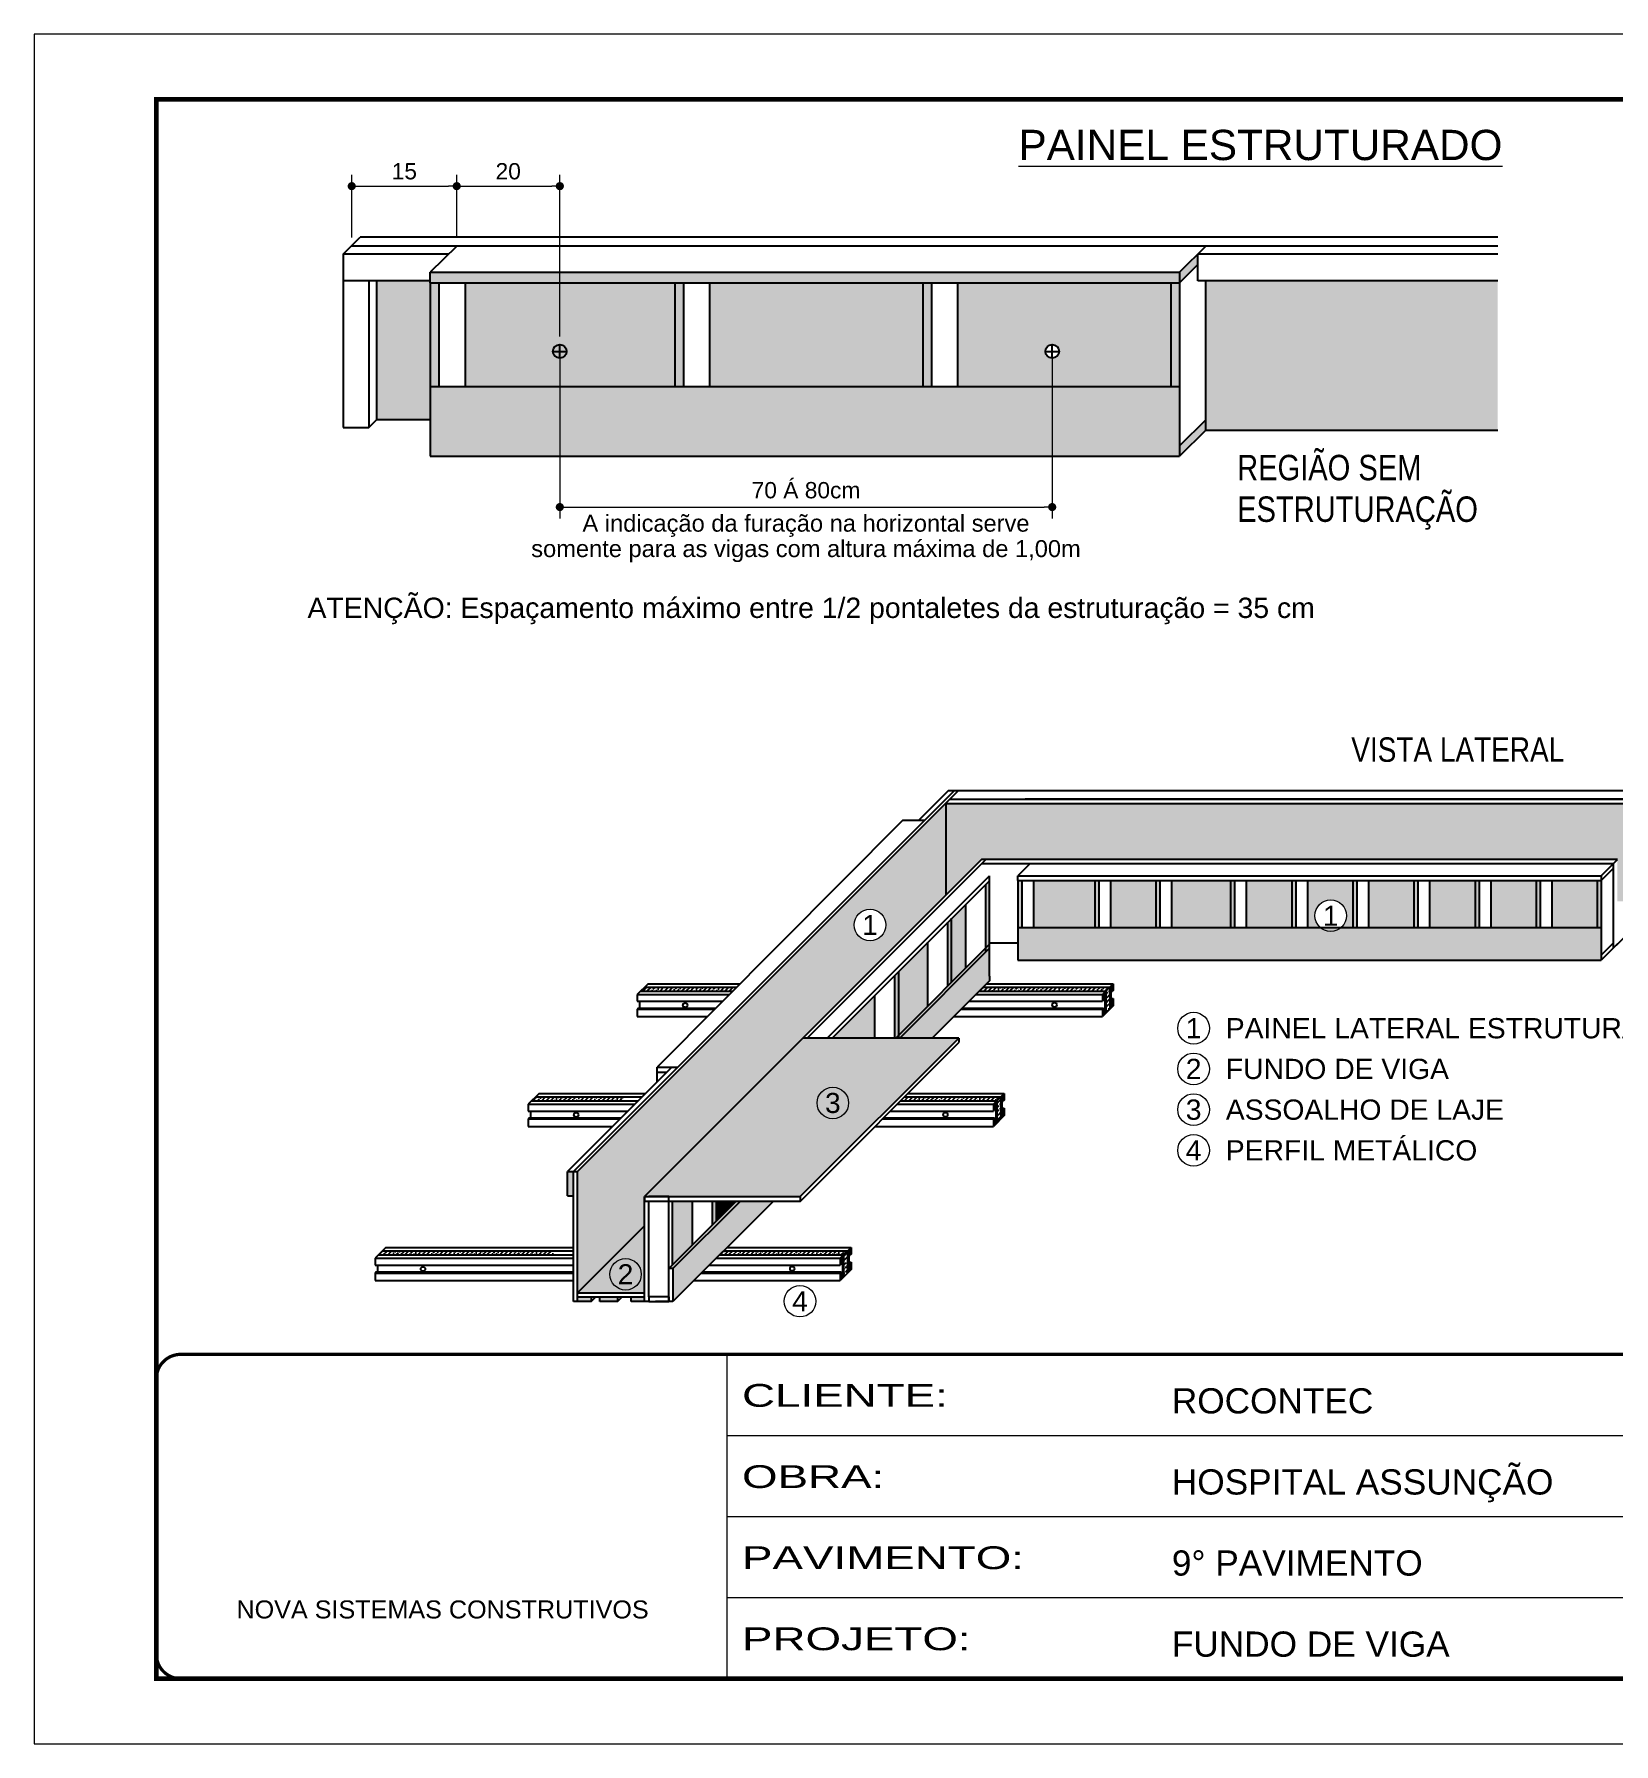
# Model space of a CAD drawing. Header units: millimetres. Extents: x 1513 to 7766, y 443 to 2642.
# Drawn here: x 6268 to 7238, y 1592 to 2642 of the extents above; entities that cross this region are included whole.
import ezdxf
from ezdxf.enums import TextEntityAlignment as Align

# ---------------------------------------------------------------- set-up
doc = ezdxf.new("R2010")
doc.units = ezdxf.units.MM
doc.linetypes.add('CONTINUO', pattern=[0])
doc.linetypes.add('DASHED', pattern=[0.75, 0.5, -0.25])
for name, color, linetype, lineweight in [('CARIMBO', 255, 'Continuous', 9), ('Demarcação 1', 251, 'Continuous', 9), ('Folhas', 255, 'Continuous', 9), ('SARRAFO DE PRESSAO', 251, 'DASHED', 9)]:
    doc.layers.add(name, color=color, linetype=linetype, lineweight=lineweight)
doc.layers.add('COTA', color=241, linetype='Continuous')
doc.layers.add('Demarcação 2', color=7, linetype='Continuous', lineweight=9, true_color=0xe0e0e0)
doc.styles.add('ARIAL', font='arial.ttf')
doc.styles.add('CESAR1', font='arial.ttf', dxfattribs={"oblique": 15})
doc.styles.get("Standard").update_dxf_attribs({"font": 'arial.ttf'})
doc.styles.add('Tecnologia', font='')
doc.styles.add('texto', font='ARIALN.TTF')
doc.styles.get('Tecnologia').set_extended_font_data('Forgotten Futurist')
doc.dimstyles.new('1x', dxfattribs={"dimtxt": 10, "dimasz": 5, "dimexe": 7, "dimexo": 5, "dimgap": 4, "dimtad": 1, "dimdec": 1, "dimdsep": 46, "dimtxsty": 'Standard', "dimblk": 'DOT', "dimcen": 0.09, "dimclrd": 4, "dimclre": 4, "dimclrt": 2, "dimadec": 0, "dimazin": 2, "dimtfac": 1, "dimtdec": 1, "dimtmove": 0, "dimatfit": 3, "dimldrblk": 'DOT', "dimfxl": 1, "dimtolj": 1, "dimtzin": 0, "dimlwd": 9, "dimlwe": 9, "dimarcsym": 0})
pattern_1 = [(45, (4060.0731, 50281.017), (0.99436891, 3.64601934), [4.6875, -0.9375, 0, -0.9375])]

# ---------------------------------------------------------------- blocks, each defined once
blk = doc.blocks.new('9999999999')
at = {"color": 30, "linetype": 'CONTINUO'}
for p, q in [((98564.6, 34230.2), (98564.6, 34429.4)), ((98564.6, 34379.6), (99584, 34379.6)), ((98564.6, 34329.8), (99488, 34329.8)), ((98564.6, 34280), (99488, 34280))]:
    blk.add_line(p, q, dxfattribs=at)
at = {"color": 30, "linetype": 'CONTINUO', "const_width": 2}
blk.add_lwpolyline([(99584, 34230.2), (99584, 34414.4, 0.414214), (99569, 34429.4), (98229, 34429.4, 0.414214), (98214, 34414.4), (98214, 34245.2, 0.414214), (98229, 34230.2), (99584, 34230.2)], format="xyb", dxfattribs=at)
at = {"layer": 'Folhas'}
blk.add_lwpolyline([(98139, 34190.2), (99624, 34190.2), (99624, 35240.2), (98139, 35240.2)], close=True, dxfattribs=at)
at = {"layer": 'Folhas', "color": 30, "const_width": 3}
blk.add_lwpolyline([(98214, 34230.2), (99584, 34230.2), (99584, 35200.2), (98214, 35200.2)], close=True, dxfattribs=at)
at = {"color": 7, "linetype": 'Continuous', "ltscale": 5, "style": 'ARIAL'}
for s, height, p in [('ROCONTEC', 15.48, (98837.7, 34393.1)), ('HOSPITAL ASSUNÇÃO', 15.483, (98837.7, 34343.3)), ('9° PAVIMENTO', 15.483, (98837.7, 34293.5)), ('NOVA SISTEMAS CONSTRUTIVOS', 11.059, (98263.2, 34267.2)), ('FUNDO DE VIGA', 15.483, (98837.7, 34243.7))]:
    blk.add_text(s, height=height, dxfattribs=at).set_placement(p)
at = {"layer": 'Folhas', "color": 7, "style": 'Tecnologia', "width": 1.5}
for s, p in [('CLIENTE:', (98573.7, 34397.2)), ('OBRA:', (98573.7, 34347.3)), ('PAVIMENTO:', (98573.7, 34297.5)), ('PROJETO:', (98573.7, 34247.7))]:
    blk.add_text(s, height=14, dxfattribs=at).set_placement(p)
blk = doc.blocks.new('_Dot')
at = {"color": 0, "linetype": 'ByBlock', "lineweight": -2}
blk.add_line((-0.5, 0), (-1, 0), dxfattribs=at)
at = {"color": 0, "linetype": 'ByBlock', "const_width": 0.5}
blk.add_lwpolyline([(-0.25, 0, 1), (0.25, 0, 1)], format="xyb", close=True, dxfattribs=at)
blk = doc.blocks.new('*D52')
at = {"layer": 'COTA', "color": 4, "lineweight": 9, "transparency": 16777216}
for p, q in [((6462.6, 2516.9), (6462.6, 2555.4)), ((6527.1, 2516.6), (6527.1, 2555.4)), ((6467.6, 2548.4), (6522.1, 2548.4))]:
    blk.add_line(p, q, dxfattribs=at)
at = {"layer": 'Defpoints', "color": 0, "transparency": 16777216}
for p in [(6527.1, 2548.4), (6462.6, 2511.9), (6527.1, 2511.6)]:
    blk.add_point(p, dxfattribs=at)
at = {"layer": 'COTA', "color": 4, "lineweight": 9, "transparency": 16777216, "xscale": 5, "yscale": 5, "zscale": 5, "rotation": 180}
blk.add_blockref('_Dot', (6462.6, 2548.4), dxfattribs=at)
at = {"layer": 'COTA', "color": 4, "lineweight": 9, "transparency": 16777216, "xscale": 5, "yscale": 5, "zscale": 5}
blk.add_blockref('_Dot', (6527.1, 2548.4), dxfattribs=at)
at = {"layer": 'COTA', "color": 2, "transparency": 16777216, "insert": (6494.9, 2557.5), "char_height": 10, "attachment_point": 5}
blk.add_mtext('\\A1;15', dxfattribs=at)
blk = doc.blocks.new('*D53')
at = {"layer": 'COTA', "color": 4, "lineweight": 9, "transparency": 16777216}
for p, q in [((6527.1, 2516.6), (6527.1, 2555.4)), ((6590.4, 2456.1), (6590.4, 2555.4)), ((6532.1, 2548.4), (6585.4, 2548.4))]:
    blk.add_line(p, q, dxfattribs=at)
at = {"layer": 'Defpoints', "color": 0, "transparency": 16777216}
for p in [(6590.4, 2548.4), (6527.1, 2511.6), (6590.4, 2451.1)]:
    blk.add_point(p, dxfattribs=at)
at = {"layer": 'COTA', "color": 4, "lineweight": 9, "transparency": 16777216, "xscale": 5, "yscale": 5, "zscale": 5, "rotation": 180}
blk.add_blockref('_Dot', (6527.1, 2548.4), dxfattribs=at)
at = {"layer": 'COTA', "color": 4, "lineweight": 9, "transparency": 16777216, "xscale": 5, "yscale": 5, "zscale": 5}
blk.add_blockref('_Dot', (6590.4, 2548.4), dxfattribs=at)
at = {"layer": 'COTA', "color": 2, "transparency": 16777216, "insert": (6558.7, 2557.5), "char_height": 10, "attachment_point": 5}
blk.add_mtext('\\A1;20', dxfattribs=at)
blk = doc.blocks.new('*D54')
at = {"layer": 'COTA', "color": 4, "lineweight": 9, "transparency": 16777216}
for p, q in [((6590.4, 2446.1), (6590.4, 2344.3)), ((6892.8, 2446.1), (6892.8, 2344.3)), ((6595.4, 2351.3), (6887.8, 2351.3))]:
    blk.add_line(p, q, dxfattribs=at)
at = {"layer": 'Defpoints', "color": 0, "transparency": 16777216}
for p in [(6590.4, 2451.1), (6892.8, 2451.1), (6892.8, 2351.3)]:
    blk.add_point(p, dxfattribs=at)
at = {"layer": 'COTA', "color": 4, "lineweight": 9, "transparency": 16777216, "xscale": 5, "yscale": 5, "zscale": 5, "rotation": 180}
blk.add_blockref('_Dot', (6590.4, 2351.3), dxfattribs=at)
at = {"layer": 'COTA', "color": 4, "lineweight": 9, "transparency": 16777216, "xscale": 5, "yscale": 5, "zscale": 5}
blk.add_blockref('_Dot', (6892.8, 2351.3), dxfattribs=at)
at = {"layer": 'COTA', "color": 2, "transparency": 16777216, "insert": (6741.6, 2361.6), "char_height": 10, "attachment_point": 5}
blk.add_mtext('\\A1;70 Á 80cm', dxfattribs=at)

msp = doc.modelspace()

# ---------------------------------------------------------------- hatches: boundary and pattern name
for points in [[(6982.26, 2500.35), (6982.26, 2506.72), (6970.91, 2495.47), (6970.91, 2489.09)], [(6813.31, 2425.38), (6818.64, 2425.38), (6818.64, 2489.09), (6813.31, 2489.09)], [(6598.77, 1943.21), (6595.11, 1943.21), (6595.11, 1928.35), (6598.77, 1928.35)]]:
    msp.add_hatch(color=256).paths.add_polyline_path(points)
at = {"linetype": 'ByBlock', "ltscale": 2}
for points in [[(6510.74, 2425.38), (6516.07, 2425.38), (6516.07, 2488.98), (6510.75, 2488.98)], [(6970.91, 2495.47), (6510.86, 2495.47), (6510.86, 2489.09), (6970.91, 2489.09)], [(6660.93, 2425.38), (6666.25, 2425.38), (6666.25, 2488.98), (6660.93, 2488.98)], [(6851.88, 2077.89), (6854.23, 2080.24), (6854.23, 2121.68), (6851.88, 2119.33)], [(6871.53, 2093.12), (6873.97, 2093.12), (6873.97, 2121.84), (6871.53, 2121.84)], [(6918.8, 2093.12), (6921.24, 2093.12), (6921.24, 2121.84), (6918.8, 2121.84)], [(6956.34, 2093.12), (6958.78, 2093.12), (6958.78, 2121.84), (6956.34, 2121.84)], [(7002.27, 2093.12), (7004.71, 2093.12), (7004.71, 2121.84), (7002.27, 2121.84)], [(7039.8, 2093.12), (7042.24, 2093.12), (7042.24, 2121.84), (7039.8, 2121.84)], [(7077.34, 2093.12), (7079.78, 2093.12), (7079.78, 2121.84), (7077.34, 2121.84)], [(7114.87, 2093.12), (7117.31, 2093.12), (7117.31, 2121.84), (7114.87, 2121.84)], [(7152.4, 2093.12), (7154.84, 2093.12), (7154.84, 2121.84), (7152.4, 2121.84)], [(7189.94, 2093.12), (7192.38, 2093.12), (7192.38, 2121.84), (7189.94, 2121.84)], [(7227.47, 2093.12), (7229.91, 2093.12), (7229.91, 2121.84), (7227.47, 2121.84)], [(6828.54, 2057.02), (6830.89, 2059.38), (6830.89, 2098.67), (6828.54, 2096.32)], [(6851.98, 2077.99), (6851.98, 2080.47), (6798.59, 2027.07), (6798.59, 2025.19), (6799.18, 2025.19)], [(6798.48, 2065.93), (6796.13, 2063.58), (6796.13, 2025.08), (6798.48, 2025.08)], [(6701.32, 1925.06), (6698.75, 1925.06), (6657.29, 1883.6), (6659.86, 1883.6)], [(6684.11, 1910.41), (6686.46, 1912.77), (6686.46, 1924.95), (6684.11, 1924.95)]]:
    msp.add_hatch(color=256, dxfattribs=at).paths.add_polyline_path(points)
h = msp.add_hatch(color=256)
h.paths.add_polyline_path([(6970.91, 2388.84), (6970.91, 2382.46), (6987.14, 2398.55), (6987.14, 2404.93)])
h.paths.add_polyline_path([(6965.59, 2425.38), (6970.91, 2425.38), (6970.91, 2489.09), (6965.59, 2489.09)])
at = {"linetype": 'Continuous', "ltscale": 1.5}
h = msp.add_hatch(dxfattribs=at)
h.set_pattern_fill('ANSI36', color=256, scale=15, style=0)
h.set_pattern_definition(pattern_1)
h.paths.add_polyline_path([(6642.54, 2056.51), (6640.04, 2054), (6696.6, 2054), (6699.09, 2056.51)])
h = msp.add_hatch(dxfattribs=at)
h.set_pattern_fill('ANSI36', color=256, scale=15, style=0)
h.set_pattern_definition(pattern_1)
h.paths.add_polyline_path([(6928.23, 2056.51), (6850.5, 2056.51), (6847.99, 2054), (6925.72, 2054)])
h.paths.add_polyline_path([(6928.23, 2056.51), (6925.72, 2054), (6925.72, 2040.39), (6928.23, 2042.89)])
h = msp.add_hatch(dxfattribs=at)
h.set_pattern_fill('ANSI36', color=256, scale=15, style=0)
h.set_pattern_definition(pattern_1)
h.paths.add_polyline_path([(6575.56, 1989.14), (6573.06, 1986.63), (6629.62, 1986.63), (6632.11, 1989.14)])
h = msp.add_hatch(dxfattribs=at)
h.set_pattern_fill('ANSI36', color=256, scale=15, style=0)
h.set_pattern_definition(pattern_1)
h.paths.add_polyline_path([(6861.25, 1989.14), (6858.75, 1986.63), (6858.75, 1973.02), (6861.25, 1975.52)])
h.paths.add_polyline_path([(6802.25, 1989.14), (6799.74, 1986.63), (6858.75, 1986.63), (6861.25, 1989.14)])
h = msp.add_hatch(dxfattribs=at)
h.set_pattern_fill('ANSI36', color=256, scale=15, style=0)
h.set_pattern_definition(pattern_1)
h.paths.add_polyline_path([(6481.49, 1894.51), (6478.98, 1892.01), (6586.45, 1892.01), (6586.45, 1894.51)])
h = msp.add_hatch(dxfattribs=at)
h.set_pattern_fill('ANSI36', color=256, scale=15, style=0)
h.set_pattern_definition(pattern_1)
h.paths.add_polyline_path([(6767.18, 1894.51), (6764.67, 1892.01), (6764.67, 1878.4), (6767.18, 1880.9)])
h.paths.add_polyline_path([(6691.07, 1894.51), (6688.57, 1892.01), (6764.67, 1892.01), (6767.18, 1894.51)])
at = {"linetype": 'ByBlock', "ltscale": 2}
h = msp.add_hatch(color=256, dxfattribs=at)
h.paths.add_polyline_path([(6609.56, 1866.22), (6601.34, 1866.22), (6601.34, 1863.3), (6609.56, 1863.3)])
h.paths.add_polyline_path([(6625.86, 1866.22), (6615.07, 1866.22), (6615.07, 1863.3), (6625.86, 1863.3)])
h.paths.add_polyline_path([(6642.41, 1866.22), (6634.19, 1866.22), (6634.19, 1863.3), (6642.41, 1863.3)])
at = {"layer": 'Demarcação 1'}
h = msp.add_hatch(color=256, dxfattribs=at)
h.paths.add_polyline_path([(6621.07, 1880.12, 1), (6640.43, 1880.12, 1)], flags=17)
h.paths.add_polyline_path([(6642.41, 1927.82), (6827.45, 2112.86), (6827.45, 2169.33), (6827.45, 2169.33), (6601.34, 1943.22), (6601.34, 1868.79), (6642.41, 1909.85)])
h.paths.add_polyline_path([(6771.27, 2094.65, -1), (6790.62, 2094.65, -1)], flags=16)
h.paths.add_polyline_path([(6622.87, 1870.87), (6638.63, 1870.87), (6638.63, 1889.42), (6622.87, 1889.42)], flags=24)
h.paths.add_polyline_path([(6773.06, 2085.4), (6788.82, 2085.4), (6788.82, 2103.96), (6773.06, 2103.96)], flags=24)
msp.add_hatch(color=256, dxfattribs=at).paths.add_polyline_path([(6827.45, 2112.86), (6849.39, 2134.8), (7239.95, 2134.8), (7239.95, 2109.17), (7259.17, 2109.17), (7259.17, 2169.33), (6827.45, 2169.33)])
h = msp.add_hatch(color=256, dxfattribs=at)
h.paths.add_polyline_path([(6601.34, 1868.79), (6642.41, 1868.79), (6642.41, 1909.85)])
h.paths.add_polyline_path([(6621.07, 1880.12, -1), (6640.43, 1880.12, -1)], flags=16)
h.paths.add_polyline_path([(6622.87, 1870.87), (6638.63, 1870.87), (6638.63, 1889.42), (6622.87, 1889.42)], flags=24)
at = {"layer": 'Demarcação 2'}
for points in [[(6510.86, 2489.09), (6510.86, 2489.09), (6510.86, 2489.09), (6510.86, 2490.15), (6477.86, 2490.15), (6477.86, 2404.93), (6510.86, 2404.93)], [(6532.41, 2425.38), (6661.04, 2425.38), (6661.04, 2489.09), (6532.41, 2489.09)], [(6682.59, 2425.38), (6813.31, 2425.38), (6813.31, 2489.09), (6682.59, 2489.09)], [(6987.14, 2490.15), (6987.14, 2398.55), (7166.41, 2398.55), (7166.41, 2490.15)], [(6970.91, 2425.38), (6510.86, 2425.38), (6510.86, 2388.84), (6510.86, 2382.46), (6970.91, 2382.46)], [(6881.5, 2093.12), (6918.91, 2093.12), (6918.91, 2121.94), (6881.5, 2121.94)], [(6928.78, 2093.12), (6956.44, 2093.12), (6956.44, 2121.94), (6928.78, 2121.94)], [(6966.31, 2093.12), (7002.38, 2093.12), (7002.38, 2121.94), (6966.31, 2121.94)], [(7012.24, 2093.12), (7039.91, 2093.12), (7039.91, 2121.94), (7012.24, 2121.94)], [(7087.31, 2093.12), (7114.98, 2093.12), (7114.98, 2121.94), (7087.31, 2121.94)], [(7124.84, 2093.12), (7152.51, 2093.12), (7152.51, 2121.94), (7124.84, 2121.94)], [(7162.38, 2093.12), (7190.04, 2093.12), (7190.04, 2121.94), (7162.38, 2121.94)], [(7199.91, 2093.12), (7227.58, 2093.12), (7227.58, 2121.94), (7199.91, 2121.94)], [(6831, 2059.48), (6839.66, 2068.15), (6839.66, 2107.11), (6831, 2098.45)], [(7230.02, 2093.12), (7070.35, 2093.12, -0.3830345), (7057.42, 2093.12), (6871.63, 2093.12), (6871.63, 2073.12), (7230.02, 2073.12)], [(6798.59, 2027.07), (6816.33, 2044.81), (6816.33, 2083.77), (6798.59, 2066.04)], [(6854.34, 2063.26), (6854.34, 2080.34), (6799.18, 2025.19), (6819.18, 2025.19), (6854.33, 2060.34)], [(6757.74, 2025.19), (6783.92, 2025.19), (6783.92, 2051.36)], [(6659.65, 1885.95), (6671.89, 1898.2), (6671.89, 1925.06), (6659.65, 1925.06)], [(6721.62, 1925.06), (6716.13, 1925.06), (6701.32, 1925.06), (6659.86, 1883.6), (6659.86, 1863.3)], [(6686.57, 1912.87), (6698.75, 1925.06), (6686.57, 1925.06)]]:
    msp.add_hatch(color=256, dxfattribs=at).paths.add_polyline_path(points)
h = msp.add_hatch(color=256, dxfattribs=at)
h.paths.add_polyline_path([(6888.63, 2446.91, -1), (6897, 2446.91, -1)], flags=16)
h.paths.add_polyline_path([(6834.86, 2425.38), (6965.59, 2425.38), (6965.59, 2489.09), (6834.86, 2489.09)])
h = msp.add_hatch(color=256, dxfattribs=at)
h.paths.add_polyline_path([(7073.56, 2100.32, -1), (7054.2, 2100.32, -1)], flags=16)
h.paths.add_polyline_path([(7056, 2091.07), (7071.76, 2091.07), (7071.76, 2109.63), (7056, 2109.63)], flags=24)
h.paths.add_polyline_path([(7049.78, 2093.12), (7077.44, 2093.12), (7077.44, 2121.94), (7049.78, 2121.94)])
h = msp.add_hatch(color=256, dxfattribs=at)
h.paths.add_polyline_path([(6642.41, 1927.82), (6644.97, 1927.82), (6657.29, 1927.82), (6738.05, 1927.82), (6835.41, 2025.19), (6739.77, 2025.19)])
h.paths.add_polyline_path([(6750.15, 1975.81), (6766.01, 1975.81), (6766.01, 1994.69), (6750.15, 1994.69)], flags=24)

# ---------------------------------------------------------------- linework, layer by layer
at = {"linetype": 'ByBlock', "ltscale": 2}
for p, q in [((6457.43, 2506.72), (6467.87, 2517.16)), ((6527.08, 2511.56), (6510.86, 2495.47)), ((6987.14, 2511.56), (6970.91, 2495.47)), ((6457.43, 2506.72), (6457.43, 2490.15)), ((6982.26, 2500.35), (6970.91, 2489.09)), ((6982.26, 2490.15), (6982.26, 2506.72)), ((6457.43, 2490.15), (6457.43, 2400.1)), ((6473.03, 2490.15), (6473.03, 2400.1)), ((6477.86, 2490.15), (6477.86, 2404.93)), ((6510.86, 2495.47), (6970.91, 2495.47)), ((6510.86, 2489.09), (6510.86, 2495.47)), ((6510.86, 2489.09), (6510.86, 2382.46)), ((6510.86, 2489.09), (6510.86, 2388.84)), ((6510.86, 2489.09), (6970.91, 2489.09)), ((6516.18, 2489.09), (6516.18, 2425.38)), ((6532.41, 2425.38), (6532.41, 2489.09)), ((6661.04, 2489.09), (6661.04, 2425.38)), ((6666.36, 2489.09), (6666.36, 2425.38)), ((6682.59, 2425.38), (6682.59, 2489.09)), ((6813.31, 2489.09), (6813.31, 2425.38)), ((6818.64, 2489.09), (6818.64, 2425.38)), ((6834.86, 2425.38), (6834.86, 2489.09)), ((6965.59, 2489.09), (6965.59, 2425.38)), ((6970.91, 2495.47), (6970.91, 2382.46)), ((6987.14, 2398.55), (6987.14, 2490.15)), ((6473.03, 2400.1), (6477.86, 2404.93)), ((6510.86, 2404.93), (6477.86, 2404.93)), ((6510.86, 2404.93), (6477.86, 2404.93)), ((6987.14, 2404.93), (6970.91, 2388.84)), ((6987.14, 2398.55), (6970.91, 2382.46)), ((6742.34, 2025.19), (6851.95, 2134.8)), ((6879.06, 2132.23), (6871.63, 2124.86)), ((7237.44, 2132.23), (7230.02, 2124.86)), ((7237.44, 2132.23), (7239.95, 2134.8)), ((7237.44, 2132.23), (7237.44, 2080.49)), ((6854.34, 2063.26), (6854.34, 2121.78)), ((6871.63, 2124.86), (7230.02, 2124.86)), ((6871.63, 2121.95), (6871.63, 2124.86)), ((6871.63, 2121.95), (6871.63, 2073.12)), ((6871.63, 2121.95), (6871.63, 2093.12)), ((6871.63, 2121.94), (7230.02, 2121.94)), ((6874.07, 2121.95), (6874.07, 2093.12)), ((6881.5, 2093.12), (6881.5, 2121.95)), ((6918.91, 2121.95), (6918.91, 2093.12)), ((6921.35, 2121.95), (6921.35, 2093.12)), ((6928.78, 2093.12), (6928.78, 2121.95)), ((6956.44, 2121.95), (6956.44, 2093.12)), ((6958.88, 2121.95), (6958.88, 2093.12)), ((6966.31, 2093.12), (6966.31, 2121.95)), ((7002.38, 2121.95), (7002.38, 2093.12)), ((7004.82, 2121.95), (7004.82, 2093.12)), ((7012.24, 2093.12), (7012.24, 2121.95)), ((7039.91, 2121.95), (7039.91, 2093.12)), ((7042.35, 2121.95), (7042.35, 2093.12)), ((7049.78, 2093.12), (7049.78, 2121.95)), ((7077.44, 2121.95), (7077.44, 2093.12)), ((7079.88, 2121.95), (7079.88, 2093.12)), ((7087.31, 2093.12), (7087.31, 2121.95)), ((7114.98, 2121.94), (7114.98, 2093.12)), ((7117.42, 2121.94), (7117.42, 2093.12)), ((7124.84, 2093.12), (7124.84, 2121.94)), ((7152.51, 2121.94), (7152.51, 2093.12)), ((7154.95, 2121.94), (7154.95, 2093.12)), ((7162.38, 2093.12), (7162.38, 2121.94)), ((7190.04, 2121.94), (7190.04, 2093.12)), ((7192.48, 2121.94), (7192.48, 2093.12)), ((7199.91, 2093.12), (7199.91, 2121.94)), ((7227.58, 2121.94), (7227.58, 2093.12)), ((7237.44, 2129.31), (7230.02, 2121.94)), ((7230.02, 2124.86), (7230.02, 2121.94)), ((7230.02, 2121.94), (7230.02, 2073.12)), ((6851.98, 2077.99), (6851.98, 2119.43)), ((6839.66, 2068.15), (6839.66, 2107.11)), ((6828.65, 2057.13), (6828.65, 2096.43)), ((6831, 2059.48), (6831, 2098.78)), ((6854.34, 2082.82), (6796.7, 2025.19)), ((6816.33, 2044.81), (6816.33, 2084.11)), ((6871.63, 2083.41), (6854.34, 2083.41)), ((7237.44, 2083.41), (7230.02, 2076.04)), ((7237.44, 2080.49), (7230.02, 2073.12)), ((7244, 2086.99), (7233.62, 2076.69)), ((7239.95, 2082.98), (7237.44, 2080.49)), ((6644.61, 2058.58), (6701.15, 2058.58)), ((6796.24, 2025.19), (6796.24, 2063.68)), ((6798.59, 2025.19), (6798.59, 2066.04)), ((6852.57, 2058.58), (6930.3, 2058.58)), ((6854.34, 2063.26), (6854.33, 2060.34)), ((6637.97, 2051.93), (6637.97, 2047.74)), ((6637.97, 2051.93), (6681.21, 2051.93)), ((6637.97, 2051.93), (6694.55, 2051.93)), ((6637.97, 2047.74), (6690.38, 2047.74)), ((6639.41, 2047.74), (6639.41, 2043.51)), ((6640.04, 2054), (6696.6, 2054)), ((6642.54, 2056.51), (6699.09, 2056.51)), ((6841.73, 2047.74), (6923.66, 2047.74)), ((6845.92, 2051.93), (6923.66, 2051.93)), ((6847.99, 2054), (6925.72, 2054)), ((6850.5, 2056.51), (6928.23, 2056.51)), ((6923.66, 2051.93), (6923.66, 2047.74)), ((6924.29, 2051.66), (6924.29, 2048.38)), ((6925.1, 2052.46), (6925.1, 2040.54)), ((6925.72, 2054), (6925.72, 2040.39)), ((6928.23, 2056.51), (6928.23, 2042.89)), ((6928.85, 2056.22), (6928.85, 2044.29)), ((6928.85, 2053.76), (6929.67, 2053.76)), ((6928.85, 2049.51), (6930.3, 2049.51)), ((6928.85, 2048.89), (6929.67, 2048.89)), ((6929.67, 2057.04), (6929.67, 2053.76)), ((6929.67, 2048.89), (6929.67, 2045.11)), ((6637.97, 2042.87), (6685.54, 2042.87)), ((6637.97, 2038.32), (6667.68, 2038.32)), ((6637.97, 2038.32), (6681.01, 2038.32)), ((6638.61, 2043.51), (6686.17, 2043.51)), ((6832.31, 2038.32), (6923.66, 2038.32)), ((6836.86, 2042.87), (6923.66, 2042.87)), ((6837.5, 2043.51), (6924.29, 2043.51)), ((6924.29, 2040.54), (6925.1, 2040.54)), ((6928.85, 2045.11), (6929.67, 2045.11)), ((6835.53, 2025.19), (6835.53, 2022.42)), ((6650.11, 1998.21), (6650.11, 2007.23)), ((6650.11, 2004.32), (6656.21, 2004.32)), ((6570.99, 1984.56), (6614.23, 1984.56)), ((6570.99, 1984.56), (6636.45, 1984.56)), ((6570.99, 1984.56), (6570.99, 1980.37)), ((6573.06, 1986.63), (6638.52, 1986.63)), ((6575.56, 1989.14), (6641.03, 1989.14)), ((6577.63, 1991.21), (6643.1, 1991.21)), ((6797.65, 1984.56), (6856.68, 1984.56)), ((6799.72, 1986.63), (6858.75, 1986.63)), ((6802.23, 1989.14), (6861.25, 1989.14)), ((6804.3, 1991.21), (6863.32, 1991.21)), ((6856.68, 1984.56), (6856.68, 1980.37)), ((6858.12, 1985.09), (6858.12, 1973.17)), ((6858.75, 1986.63), (6858.75, 1973.02)), ((6861.25, 1989.14), (6861.25, 1975.52)), ((6861.88, 1988.85), (6861.88, 1976.92)), ((6861.88, 1986.39), (6862.69, 1986.39)), ((6862.69, 1989.67), (6862.69, 1986.39)), ((6570.99, 1980.37), (6632.26, 1980.37)), ((6570.99, 1975.5), (6627.39, 1975.5)), ((6571.63, 1976.14), (6628.03, 1976.14)), ((6572.43, 1980.37), (6572.43, 1976.14)), ((6788.59, 1975.5), (6856.68, 1975.5)), ((6789.23, 1976.14), (6857.31, 1976.14)), ((6793.46, 1980.37), (6856.68, 1980.37)), ((6857.31, 1984.29), (6857.31, 1981.01)), ((6861.88, 1982.14), (6863.32, 1982.14)), ((6861.88, 1981.52), (6862.69, 1981.52)), ((6861.88, 1977.74), (6862.69, 1977.74)), ((6862.69, 1981.52), (6862.69, 1977.74)), ((6570.99, 1970.95), (6600.7, 1970.95)), ((6570.99, 1970.95), (6622.84, 1970.95)), ((6784.04, 1970.95), (6856.68, 1970.95)), ((6857.31, 1973.17), (6858.12, 1973.17)), ((6595.11, 1928.35), (6595.11, 1943.21)), ((6598.77, 1943.22), (6601.34, 1943.22)), ((6595.11, 1928.35), (6598.77, 1928.35)), ((6642.41, 1927.82), (6644.97, 1927.82)), ((6648.19, 1925.06), (6716.13, 1925.06)), ((6657.29, 1866.22), (6657.29, 1925.06)), ((6659.65, 1885.95), (6659.65, 1924.92)), ((6671.89, 1898.2), (6671.89, 1925.06)), ((6684.21, 1910.52), (6684.21, 1925.06)), ((6686.57, 1912.87), (6686.57, 1925.06)), ((6738.05, 1927.82), (6738.05, 1925.06)), ((6478.98, 1892.01), (6598.77, 1892.01)), ((6481.49, 1894.51), (6598.77, 1894.51)), ((6483.56, 1896.58), (6598.77, 1896.58)), ((6688.57, 1892.01), (6764.67, 1892.01)), ((6691.07, 1894.51), (6767.18, 1894.51)), ((6693.14, 1896.58), (6769.25, 1896.58)), ((6764.05, 1890.47), (6764.05, 1878.54)), ((6764.67, 1892.01), (6764.67, 1878.4)), ((6767.18, 1894.51), (6767.18, 1880.9)), ((6767.8, 1894.22), (6767.8, 1882.3)), ((6767.8, 1891.77), (6768.62, 1891.77)), ((6768.62, 1895.04), (6768.62, 1891.77)), ((6476.91, 1889.94), (6573.12, 1889.94)), ((6476.91, 1889.94), (6598.77, 1889.94)), ((6476.91, 1889.94), (6476.91, 1885.75)), ((6476.91, 1885.75), (6598.77, 1885.75)), ((6476.91, 1880.88), (6598.77, 1880.88)), ((6477.55, 1881.52), (6598.77, 1881.52)), ((6478.36, 1885.75), (6478.36, 1881.52)), ((6677.44, 1880.88), (6762.6, 1880.88)), ((6678.07, 1881.52), (6763.24, 1881.52)), ((6682.31, 1885.75), (6762.6, 1885.75)), ((6686.5, 1889.94), (6762.6, 1889.94)), ((6762.6, 1889.94), (6762.6, 1885.75)), ((6763.24, 1889.66), (6763.24, 1886.39)), ((6767.8, 1887.52), (6769.25, 1887.52)), ((6767.8, 1886.9), (6768.62, 1886.9)), ((6767.8, 1883.12), (6768.62, 1883.12)), ((6768.62, 1886.9), (6768.62, 1883.12)), ((6476.91, 1876.33), (6573.12, 1876.33)), ((6476.91, 1876.33), (6598.77, 1876.33)), ((6672.89, 1876.33), (6762.6, 1876.33)), ((6763.24, 1878.54), (6764.05, 1878.54)), ((6657.29, 1866.22), (6657.29, 1863.3))]:
    msp.add_line(p, q, dxfattribs=at)
for p, q in [((7166.41, 2511.56), (6462.26, 2511.56)), ((7166.41, 2517.16), (6467.87, 2517.16)), ((6522.21, 2506.72), (6457.43, 2506.72)), ((7166.41, 2506.72), (6982.26, 2506.72)), ((6510.86, 2490.15), (6457.43, 2490.15)), ((7166.41, 2490.15), (6982.26, 2490.15)), ((6510.73, 2425.38), (6970.91, 2425.38)), ((6457.43, 2400.1), (6473.03, 2400.1)), ((6510.86, 2382.46), (6970.91, 2382.46)), ((6832.5, 2176.95), (6598.77, 1943.22)), ((6835.07, 2176.95), (6601.34, 1943.22)), ((6828.84, 2176.95), (6810.75, 2158.85)), ((7266.78, 2176.95), (6828.84, 2176.95)), ((6827.45, 2169.33), (7259.17, 2169.33)), ((6827.45, 2169.33), (6827.45, 2112.86)), ((6830.02, 2171.9), (7261.73, 2171.9)), ((7261.73, 2171.9), (6876.12, 2171.9)), ((6800.85, 2158.85), (6650.11, 2007.23)), ((6814.41, 2158.85), (6800.85, 2158.85)), ((6849.39, 2134.8), (6642.41, 1927.82)), ((7239.95, 2134.8), (6849.39, 2134.8)), ((7237.44, 2132.23), (6849.39, 2132.23)), ((6754.66, 2025.19), (6854.34, 2124.86)), ((6757.74, 2025.19), (6854.34, 2121.78)), ((6854.34, 2073.12), (6854.34, 2124.86)), ((6871.63, 2093.12), (7230.02, 2093.12)), ((6854.33, 2080.34), (6799.18, 2025.19)), ((6871.63, 2073.12), (7230.02, 2073.12)), ((6644.61, 2058.58), (6637.97, 2051.93)), ((6854.33, 2060.34), (6819.18, 2025.19)), ((6930.3, 2058.58), (6923.66, 2051.93)), ((6783.92, 2025.19), (6783.92, 2051.36)), ((6924.29, 2048.38), (6923.66, 2047.74)), ((6925.1, 2052.46), (6924.29, 2051.66)), ((6929.67, 2057.04), (6928.85, 2056.22)), ((6930.3, 2054.38), (6929.67, 2053.76)), ((6930.3, 2049.51), (6929.67, 2048.89)), ((6930.3, 2044.96), (6923.66, 2038.32)), ((6925.1, 2040.54), (6924.29, 2039.73)), ((6929.67, 2045.11), (6928.85, 2044.29)), ((6738.05, 1927.82), (6835.41, 2025.19)), ((6738.16, 1925.06), (6835.53, 2022.42)), ((6835.53, 2025.19), (6739.77, 2025.19)), ((6659.13, 2007.23), (6595.11, 1943.22)), ((6650.11, 2007.23), (6662.79, 2007.23)), ((6577.63, 1991.21), (6570.99, 1984.56)), ((6863.32, 1991.21), (6856.68, 1984.56)), ((6858.12, 1985.09), (6857.31, 1984.29)), ((6862.69, 1989.67), (6861.88, 1988.85)), ((6863.32, 1987.01), (6862.69, 1986.39)), ((6857.31, 1981.01), (6856.68, 1980.37)), ((6863.32, 1977.59), (6856.68, 1970.95)), ((6862.69, 1977.74), (6861.88, 1976.92)), ((6863.32, 1982.14), (6862.69, 1981.52)), ((6858.12, 1973.17), (6857.31, 1972.36)), ((6595.11, 1943.21), (6598.77, 1943.21)), ((6598.77, 1866.22), (6598.77, 1943.22)), ((6601.34, 1863.3), (6601.34, 1943.22)), ((6642.41, 1863.3), (6642.41, 1927.82)), ((6642.41, 1927.82), (6738.05, 1927.82)), ((6642.41, 1927.82), (6642.41, 1925.06)), ((6642.41, 1925.06), (6649.32, 1925.06)), ((6657.29, 1927.82), (6644.97, 1927.82)), ((6644.97, 1866.22), (6644.97, 1925.06)), ((6644.97, 1925.06), (6644.97, 1924.74)), ((6657.29, 1863.3), (6657.29, 1927.82)), ((6698.75, 1925.06), (6657.29, 1883.6)), ((6721.62, 1925.06), (6659.86, 1863.3)), ((6701.32, 1925.06), (6659.86, 1883.6)), ((6716.13, 1925.06), (6738.16, 1925.06)), ((6642.41, 1909.85), (6601.34, 1868.79)), ((6483.56, 1896.58), (6476.91, 1889.94)), ((6769.25, 1896.58), (6762.6, 1889.94)), ((6764.05, 1890.47), (6763.24, 1889.66)), ((6768.62, 1895.04), (6767.8, 1894.22)), ((6769.25, 1892.39), (6768.62, 1891.77)), ((6659.86, 1883.6), (6657.29, 1883.6)), ((6659.86, 1883.6), (6659.86, 1863.3)), ((6763.24, 1886.39), (6762.6, 1885.75)), ((6769.25, 1882.97), (6762.6, 1876.33)), ((6768.62, 1883.12), (6767.8, 1882.3)), ((6769.25, 1887.52), (6768.62, 1886.9)), ((6764.05, 1878.54), (6763.24, 1877.74)), ((6598.77, 1863.3), (6598.77, 1866.22)), ((6609.56, 1863.3), (6598.77, 1863.3)), ((6601.34, 1868.79), (6642.41, 1868.79)), ((6601.34, 1866.22), (6642.41, 1866.22)), ((6601.34, 1866.22), (6609.56, 1866.22)), ((6609.56, 1866.22), (6609.56, 1863.3)), ((6609.56, 1863.3), (6612.48, 1866.22)), ((6615.07, 1866.22), (6625.86, 1866.22)), ((6615.07, 1863.3), (6615.07, 1866.22)), ((6625.86, 1863.3), (6615.07, 1863.3)), ((6625.86, 1863.3), (6628.78, 1866.22)), ((6625.86, 1866.22), (6625.86, 1863.3)), ((6634.19, 1866.22), (6642.41, 1866.22)), ((6634.19, 1863.3), (6634.19, 1866.22)), ((6644.97, 1863.3), (6634.19, 1863.3)), ((6644.97, 1866.22), (6644.97, 1863.3)), ((6657.29, 1866.22), (6644.97, 1866.22)), ((6644.97, 1863.3), (6657.29, 1863.3)), ((6659.86, 1863.3), (6649.07, 1863.3))]:
    msp.add_line(p, q)
at = {"linetype": 'Continuous', "ltscale": 1.5}
for p, q in [((6586.18, 2446.91), (6594.55, 2446.91)), ((6590.36, 2442.73), (6590.36, 2451.1)), ((6888.63, 2446.91), (6897, 2446.91)), ((6892.82, 2442.73), (6892.82, 2451.09)), ((6987.14, 2398.55), (7166.41, 2398.55))]:
    msp.add_line(p, q, dxfattribs=at)
at = {"ltscale": 2}
for p, q in [((6930.3, 2058.58), (6930.3, 2054.38)), ((6930.3, 2049.51), (6930.3, 2044.96)), ((6638.61, 2043.51), (6637.97, 2042.87)), ((6637.97, 2042.87), (6637.97, 2038.32)), ((6924.29, 2043.51), (6923.66, 2042.87)), ((6923.66, 2042.87), (6923.66, 2038.32)), ((6924.29, 2043.51), (6924.29, 2039.73)), ((6863.32, 1991.21), (6863.32, 1987.01)), ((6571.63, 1976.14), (6570.99, 1975.5)), ((6570.99, 1975.5), (6570.99, 1970.95)), ((6857.31, 1976.14), (6856.68, 1975.5)), ((6856.68, 1975.5), (6856.68, 1970.95)), ((6857.31, 1976.14), (6857.31, 1972.36)), ((6863.32, 1982.14), (6863.32, 1977.59)), ((6769.25, 1896.58), (6769.25, 1892.39)), ((6477.55, 1881.52), (6476.91, 1880.88)), ((6476.91, 1880.88), (6476.91, 1876.33)), ((6763.24, 1881.52), (6762.6, 1880.88)), ((6762.6, 1880.88), (6762.6, 1876.33)), ((6763.24, 1881.52), (6763.24, 1877.74)), ((6769.25, 1887.52), (6769.25, 1882.97))]:
    msp.add_line(p, q, dxfattribs=at)
at = {"linetype": 'Continuous', "ltscale": 1.5}
for centre in [(6590.36, 2446.91), (6892.82, 2446.91)]:
    msp.add_circle(centre, 4.18, dxfattribs=at)
at = {"linetype": 'ByBlock', "ltscale": 2}
for centre in [(6667.42, 2045.35), (6894.2, 2045.54), (6600.44, 1977.98), (6827.22, 1978.17), (6506.37, 1883.36), (6733.15, 1883.55)]:
    msp.add_circle(centre, 1.38, dxfattribs=at)
at = {"layer": 'CARIMBO'}
for centre, radius in [((6780.94, 2094.65), 9.68), ((7063.88, 2100.32), 9.68), ((6979.67, 2031.22), 9.77), ((6979.67, 2006.22), 9.77), ((6758.08, 1985.33), 9.68), ((6979.67, 1981.22), 9.77), ((6979.67, 1956.22), 9.77), ((6630.75, 1880.12), 9.68), ((6737.89, 1863.56), 9.68)]:
    msp.add_circle(centre, radius, dxfattribs=at)

# ---------------------------------------------------------------- block references
at = {"layer": 'SARRAFO DE PRESSAO', "color": 6, "linetype": 'ByBlock'}
msp.add_blockref('9999999999', (-91871.41, -32598.48), dxfattribs=at)

# ---------------------------------------------------------------- texts
at = {"layer": 'CARIMBO', "linetype": 'Continuous', "ltscale": 2, "style": 'ARIAL'}
msp.add_text('%%UPAINEL ESTRUTURADO', height=18.59, dxfattribs=at).set_placement((7020.73, 2564.4), align=Align.CENTER)
at = {"layer": 'CARIMBO', "linetype": 'Continuous', "ltscale": 2, "style": 'texto'}
for s, height, p in [('REGIÃO SEM', 15.6, (7006.39, 2367.77)), ('ESTRUTURAÇÃO', 15.6, (7006.39, 2342.21)), ('VISTA LATERAL', 15, (7076.49, 2194.84))]:
    msp.add_text(s, height=height, dxfattribs=at).set_placement(p)
at = {"layer": 'CARIMBO', "color": 2, "style": 'ARIAL'}
for s, height, p in [('A indicação da furação na horizontal serve', 10.4, (6741.59, 2341.39)), ('somente para as vigas com altura máxima de 1,00m', 10.4, (6741.59, 2325.79)), ('ATENÇÃO: Espaçamento máximo entre 1/2 pontaletes da estruturação = 35 cm  ', 12.48, (6749.61, 2289.42))]:
    msp.add_text(s, height=height, dxfattribs=at).set_placement(p, align=Align.MIDDLE_CENTER)
at = {"layer": 'CARIMBO', "style": 'ARIAL'}
for s, height, p in [('1', 12.32, (6780.94, 2094.65)), ('1', 12.32, (7063.88, 2100.32)), ('1', 12.44, (6979.67, 2031.22)), ('2', 12.44, (6979.67, 2006.22)), ('3', 12.32, (6758.08, 1985.33)), ('3', 12.44, (6979.67, 1981.22)), ('4', 12.44, (6979.67, 1956.22)), ('2', 12.32, (6630.75, 1880.12)), ('4', 12.32, (6737.89, 1863.56))]:
    msp.add_text(s, height=height, dxfattribs=at).set_placement(p, align=Align.MIDDLE_CENTER)
at = {"layer": 'CARIMBO', "style": 'CESAR1'}
for s, p in [('PAINEL LATERAL ESTRUTURADO', (6999.44, 2031.22)), ('FUNDO DE VIGA', (6999.44, 2006.22)), ('ASSOALHO DE LAJE', (6999.44, 1981.22)), ('PERFIL METÁLICO', (6999.44, 1956.22))]:
    msp.add_text(s, height=12.436, dxfattribs=at).set_placement(p, align=Align.MIDDLE_LEFT)

# ---------------------------------------------------------------- dimensions: what is measured, and where the dimension line sits
at = {"layer": 'COTA'}
for base, p1, p2, text, picture, middle in [((6527.08, 2548.36), (6462.65, 2511.94), (6527.08, 2511.56), '15', '*D52', (6494.86, 2557.47)), ((6590.36, 2548.36), (6527.08, 2511.56), (6590.36, 2451.1), '20', '*D53', (6558.72, 2557.47)), ((6892.82, 2351.26), (6590.36, 2451.1), (6892.82, 2451.09), '70 Á 80cm', '*D54', (6741.59, 2361.61))]:
    dim = msp.add_linear_dim(base=base, p1=p1, p2=p2, text=text, dimstyle='1x', dxfattribs=at)
    dim.commit()
    dim.dimension.update_dxf_attribs({"geometry": picture, "text_midpoint": middle})

doc.saveas('drawing.dxf')
